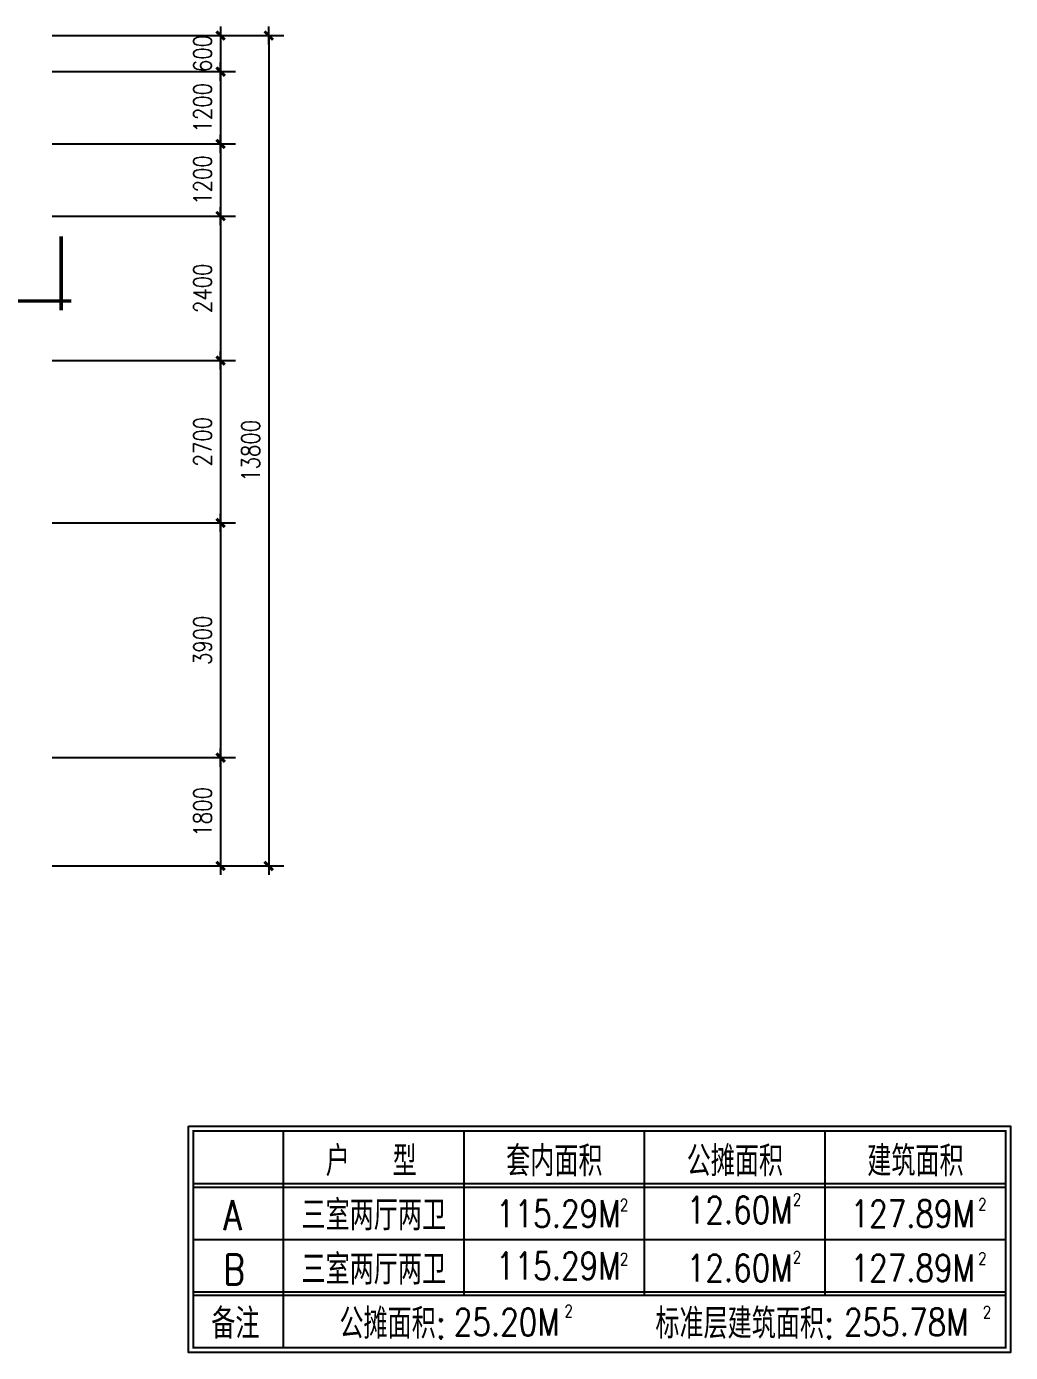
# Model space of a CAD drawing. Header units: millimetres. Extents: x 1816 to 46089, y 521 to 27158.
# Drawn here: x 29738 to 46089, y 800 to 22835 of the extents above; entities that cross this region are included whole.
import ezdxf

# ---------------------------------------------------------------- set-up
doc = ezdxf.new("R2010")
doc.units = ezdxf.units.MM
for name, color, linetype in [('--FUR', 4, 'Continuous'), ('AXIS', 3, 'Continuous'), ('PUB_TEXT', 7, 'Continuous')]:
    doc.layers.add(name, color=color, linetype=linetype)
doc.styles.add('_HZTXT', font='txt.shx', dxfattribs={"bigfont": 'HZTXT.shx'})
doc.styles.add('DIM_FONT', font='SIMPLEX.shx', dxfattribs={"width": 0.8})
doc.dimstyles.new('DIMN', dxfattribs={"dimtxt": 300, "dimasz": 1, "dimexe": 250, "dimexo": 300, "dimgap": 150, "dimtad": 1, "dimdec": 0, "dimdsep": 46, "dimtxsty": 'DIM_FONT', "dimblk": '_DIMX', "dimcen": 2.5, "dimclrt": 7, "dimadec": 0, "dimazin": 0, "dimtfac": 1, "dimtdec": 0, "dimtix": 1, "dimtmove": 2, "dimatfit": 3, "dimldrblk": '_DIMX', "dimfxl": 1, "dimtolj": 1, "dimtzin": 0, "dimarcsym": 0})

# ---------------------------------------------------------------- blocks, each defined once
blk = doc.blocks.new('_DIMX')
blk.add_line((-150, 0), (150, 0))
at = {"const_width": 50}
blk.add_lwpolyline([(-70, -70), (70, 70)], dxfattribs=at)
blk = doc.blocks.new('*D81')
at = {"layer": 'AXIS', "color": 0, "lineweight": -2, "transparency": 16777216}
for p, q in [((30163, 22685), (34013, 22685)), ((33763, 22684), (33763, 8886)), ((30163, 8885), (34013, 8885))]:
    blk.add_line(p, q, dxfattribs=at)
at = {"layer": 'DEFPOINTS', "color": 0, "transparency": 16777216}
for p in [(30163, 22685), (30163, 8885), (33763, 8885)]:
    blk.add_point(p, dxfattribs=at)
at = {"layer": 'AXIS', "color": 0, "lineweight": -2, "transparency": 16777216}
for p, rotation in [((33763, 22685), 90), ((33763, 8885), 270)]:
    blk.add_blockref('_DIMX', p, dxfattribs=dict(at, rotation=rotation))
at = {"layer": 'AXIS', "color": 4, "transparency": 16777216, "insert": (33463, 15785), "char_height": 300, "attachment_point": 5, "rotation": 90, "style": 'DIM_FONT'}
blk.add_mtext('\\A1;13800', dxfattribs=at)
blk = doc.blocks.new('*D82')
at = {"layer": 'AXIS', "color": 0, "lineweight": -2, "transparency": 16777216}
for p, q in [((30163, 17285), (33213, 17285)), ((32963, 17284), (32963, 14586)), ((30163, 14585), (33213, 14585))]:
    blk.add_line(p, q, dxfattribs=at)
at = {"layer": 'DEFPOINTS', "color": 0, "transparency": 16777216}
for p in [(30163, 17285), (30163, 14585), (32963, 14585)]:
    blk.add_point(p, dxfattribs=at)
at = {"layer": 'AXIS', "color": 0, "lineweight": -2, "transparency": 16777216}
for p, rotation in [((32963, 17285), 90), ((32963, 14585), 270)]:
    blk.add_blockref('_DIMX', p, dxfattribs=dict(at, rotation=rotation))
at = {"layer": 'AXIS', "color": 4, "transparency": 16777216, "insert": (32663, 15935), "char_height": 300, "attachment_point": 5, "rotation": 90, "style": 'DIM_FONT'}
blk.add_mtext('\\A1;2700', dxfattribs=at)
blk = doc.blocks.new('*D91')
at = {"layer": 'AXIS', "color": 0, "lineweight": -2, "transparency": 16777216}
for p, q in [((30163, 14585), (33213, 14585)), ((32963, 14584), (32963, 10686)), ((30163, 10685), (33213, 10685))]:
    blk.add_line(p, q, dxfattribs=at)
at = {"layer": 'DEFPOINTS', "color": 0, "transparency": 16777216}
for p in [(30163, 14585), (30163, 10685), (32963, 10685)]:
    blk.add_point(p, dxfattribs=at)
at = {"layer": 'AXIS', "color": 0, "lineweight": -2, "transparency": 16777216}
for p, rotation in [((32963, 14585), 90), ((32963, 10685), 270)]:
    blk.add_blockref('_DIMX', p, dxfattribs=dict(at, rotation=rotation))
at = {"layer": 'AXIS', "color": 4, "transparency": 16777216, "insert": (32663, 12635), "char_height": 300, "attachment_point": 5, "rotation": 90, "style": 'DIM_FONT'}
blk.add_mtext('\\A1;3900', dxfattribs=at)
blk = doc.blocks.new('*D92')
at = {"layer": 'AXIS', "color": 0, "lineweight": -2, "transparency": 16777216}
for p, q in [((30163, 10685), (33213, 10685)), ((32963, 10684), (32963, 8886)), ((30163, 8885), (33213, 8885))]:
    blk.add_line(p, q, dxfattribs=at)
at = {"layer": 'DEFPOINTS', "color": 0, "transparency": 16777216}
for p in [(30163, 10685), (30163, 8885), (32963, 8885)]:
    blk.add_point(p, dxfattribs=at)
at = {"layer": 'AXIS', "color": 0, "lineweight": -2, "transparency": 16777216}
for p, rotation in [((32963, 10685), 90), ((32963, 8885), 270)]:
    blk.add_blockref('_DIMX', p, dxfattribs=dict(at, rotation=rotation))
at = {"layer": 'AXIS', "color": 4, "transparency": 16777216, "insert": (32663, 9785), "char_height": 300, "attachment_point": 5, "rotation": 90, "style": 'DIM_FONT'}
blk.add_mtext('\\A1;1800', dxfattribs=at)
blk = doc.blocks.new('*D97')
at = {"layer": 'AXIS', "color": 0, "lineweight": -2, "transparency": 16777216}
for p, q in [((30163, 22685), (33213, 22685)), ((32963, 22686), (32963, 22687)), ((32963, 22685), (32963, 22085)), ((30163, 22085), (33213, 22085)), ((32963, 22084), (32963, 22083))]:
    blk.add_line(p, q, dxfattribs=at)
at = {"layer": 'DEFPOINTS', "color": 0, "transparency": 16777216}
for p in [(30163, 22685), (30163, 22085), (32963, 22085)]:
    blk.add_point(p, dxfattribs=at)
at = {"layer": 'AXIS', "color": 0, "lineweight": -2, "transparency": 16777216}
for p, rotation in [((32963, 22685), 270), ((32963, 22085), 90)]:
    blk.add_blockref('_DIMX', p, dxfattribs=dict(at, rotation=rotation))
at = {"layer": 'AXIS', "color": 4, "transparency": 16777216, "insert": (32663, 22385), "char_height": 300, "attachment_point": 5, "rotation": 90, "style": 'DIM_FONT'}
blk.add_mtext('\\A1;600', dxfattribs=at)
blk = doc.blocks.new('*D87')
at = {"layer": 'AXIS', "color": 0, "lineweight": -2, "transparency": 16777216}
for p, q in [((30163, 19685), (33213, 19685)), ((32963, 19684), (32963, 17286)), ((30163, 17285), (33213, 17285))]:
    blk.add_line(p, q, dxfattribs=at)
at = {"layer": 'DEFPOINTS', "color": 0, "transparency": 16777216}
for p in [(30163, 19685), (30163, 17285), (32963, 17285)]:
    blk.add_point(p, dxfattribs=at)
at = {"layer": 'AXIS', "color": 0, "lineweight": -2, "transparency": 16777216}
for p, rotation in [((32963, 19685), 90), ((32963, 17285), 270)]:
    blk.add_blockref('_DIMX', p, dxfattribs=dict(at, rotation=rotation))
at = {"layer": 'AXIS', "color": 4, "transparency": 16777216, "insert": (32663, 18485), "char_height": 300, "attachment_point": 5, "rotation": 90, "style": 'DIM_FONT'}
blk.add_mtext('\\A1;2400', dxfattribs=at)
blk = doc.blocks.new('*D88')
at = {"layer": 'AXIS', "color": 0, "lineweight": -2, "transparency": 16777216}
for p, q in [((30163, 22085), (33213, 22085)), ((32963, 22084), (32963, 20886)), ((30163, 20885), (33213, 20885))]:
    blk.add_line(p, q, dxfattribs=at)
at = {"layer": 'DEFPOINTS', "color": 0, "transparency": 16777216}
for p in [(30163, 22085), (30163, 20885), (32963, 20885)]:
    blk.add_point(p, dxfattribs=at)
at = {"layer": 'AXIS', "color": 0, "lineweight": -2, "transparency": 16777216}
for p, rotation in [((32963, 22085), 90), ((32963, 20885), 270)]:
    blk.add_blockref('_DIMX', p, dxfattribs=dict(at, rotation=rotation))
at = {"layer": 'AXIS', "color": 4, "transparency": 16777216, "insert": (32663, 21485), "char_height": 300, "attachment_point": 5, "rotation": 90, "style": 'DIM_FONT'}
blk.add_mtext('\\A1;1200', dxfattribs=at)
blk = doc.blocks.new('*D89')
at = {"layer": 'AXIS', "color": 0, "lineweight": -2, "transparency": 16777216}
for p, q in [((30163, 20885), (33213, 20885)), ((32963, 20884), (32963, 19686)), ((30163, 19685), (33213, 19685))]:
    blk.add_line(p, q, dxfattribs=at)
at = {"layer": 'DEFPOINTS', "color": 0, "transparency": 16777216}
for p in [(30163, 20885), (30163, 19685), (32963, 19685)]:
    blk.add_point(p, dxfattribs=at)
at = {"layer": 'AXIS', "color": 0, "lineweight": -2, "transparency": 16777216}
for p, rotation in [((32963, 20885), 90), ((32963, 19685), 270)]:
    blk.add_blockref('_DIMX', p, dxfattribs=dict(at, rotation=rotation))
at = {"layer": 'AXIS', "color": 4, "transparency": 16777216, "insert": (32663, 20285), "char_height": 300, "attachment_point": 5, "rotation": 90, "style": 'DIM_FONT'}
blk.add_mtext('\\A1;1200', dxfattribs=at)

msp = doc.modelspace()

# ---------------------------------------------------------------- linework, layer by layer
at = {"layer": '--FUR', "const_width": 60}
for points in [[(30312.8, 18119.2), (30312.8, 19345.9)], [(30485, 18273.5), (29258.4, 18273.5)]]:
    msp.add_lwpolyline(points, dxfattribs=at)
at = {"layer": 'PUB_TEXT'}
for p, q in [((34008.9, 880.1), (34008.9, 4480.1)), ((37008.9, 1750.1), (37008.9, 4480.1)), ((40008.9, 1750.1), (40008.9, 4480.1)), ((43008.9, 1750.1), (43008.9, 4480.1)), ((32508.9, 2680.1), (46008.9, 2680.1)), ((32508.9, 1810.1), (46008.9, 1810.1)), ((32508.9, 1750.1), (46008.9, 1750.1))]:
    msp.add_line(p, q, dxfattribs=at)
msp.add_lwpolyline([(32428.9, 4560.1), (46088.9, 4560.1), (46088.9, 800.1), (32428.9, 800.1)], close=True, dxfattribs=at)
at = {"layer": 'PUB_TEXT', "const_width": 30}
msp.add_lwpolyline([(32508.9, 4480.1), (46008.9, 4480.1), (46008.9, 880.1), (32508.9, 880.1)], close=True, dxfattribs=at)
at = {"layer": 'PUB_TEXT', "flags": 128}
for points in [[(32508.9, 3610.1), (46008.9, 3610.1)], [(32508.9, 3550.1), (46008.9, 3550.1)]]:
    msp.add_lwpolyline(points, dxfattribs=at)

# ---------------------------------------------------------------- texts
at = {"layer": 'PUB_TEXT', "style": '_HZTXT', "width": 0.8}
for s, height, p in [('户  型', 500, (34708.9, 3730.1)), ('套内面积', 500, (37708.9, 3730.1)), ('公摊面积', 500, (40708.9, 3730.1)), ('建筑面积', 500, (43708.9, 3730.1)), ('A', 500, (33008.9, 2830.1)), ('三室两厅两卫', 500, (34308.9, 2830.1)), ('115.29M', 450, (37539.4, 2880.1)), (' 2', 200, (39457.3, 3152.7)), ('12.60M', 450, (40708.9, 2943.8)), (' 2', 200, (42330.3, 3242.4)), ('127.89M', 450, (43429.8, 2880.1)), (' 2', 200, (45409.8, 3162.7)), ('B', 500, (33008.9, 1930.1)), ('三室两厅两卫', 500, (34308.9, 1930.1)), ('115.29M', 450, (37539.4, 2014.4)), (' 2', 200, (39457.3, 2252.7)), ('12.60M', 450, (40708.9, 1980.1)), (' 2', 200, (42330.3, 2282.6)), ('127.89M', 450, (43429.8, 1980.1)), (' 2', 200, (45409.8, 2262.7)), ('备注', 500, (32808.9, 1030.1)), ('公摊面积:', 500, (34937.9, 1030.1)), (' 2', 200, (38534.8, 1389.5)), ('标准层建筑面积:', 500, (40188.9, 1030.1)), (' 2', 200, (45487, 1369.6)), ('25.20M', 450, (36837.6, 1080.1)), ('255.78M', 450, (43323, 1080.1))]:
    msp.add_text(s, height=height, dxfattribs=at).set_placement(p)

# ---------------------------------------------------------------- dimensions: what is measured, and where the dimension line sits
at = {"layer": 'AXIS'}
for p2, distance, picture, middle in [((30162.9, 8885.1), 3600, '*D81', (33462.9, 15785.1)), ((30162.9, 22085.1), 2800, '*D97', (32662.9, 22385.1))]:
    dim = msp.add_aligned_dim(p1=(30162.9, 22685.1), p2=p2, distance=distance, dimstyle='DIMN', override={"dimexo": 0, "dimzin": 0, "dimclrt": 4}, dxfattribs=at)
    dim.commit()
    dim.dimension.update_dxf_attribs({"geometry": picture, "text_midpoint": middle})
for base, p1, p2, picture, middle in [((32962.9, 20885.1), (30162.9, 22085.1), (30162.9, 20885.1), '*D88', (32662.9, 21485.1)), ((32962.9, 19685.1), (30162.9, 20885.1), (30162.9, 19685.1), '*D89', (32662.9, 20285.1)), ((32962.9, 17285.1), (30162.9, 19685.1), (30162.9, 17285.1), '*D87', (32662.9, 18485.1)), ((32962.9, 14585.1), (30162.9, 17285.1), (30162.9, 14585.1), '*D82', (32662.9, 15935.1)), ((32962.9, 10685.1), (30162.9, 14585.1), (30162.9, 10685.1), '*D91', (32662.9, 12635.1)), ((32962.9, 8885.1), (30162.9, 10685.1), (30162.9, 8885.1), '*D92', (32662.9, 9785.1))]:
    dim = msp.add_linear_dim(base=base, p1=p1, p2=p2, angle=90, dimstyle='DIMN', override={"dimexo": 0, "dimzin": 0, "dimclrt": 4}, dxfattribs=at)
    dim.commit()
    dim.dimension.update_dxf_attribs({"geometry": picture, "text_midpoint": middle})

doc.saveas('drawing.dxf')
